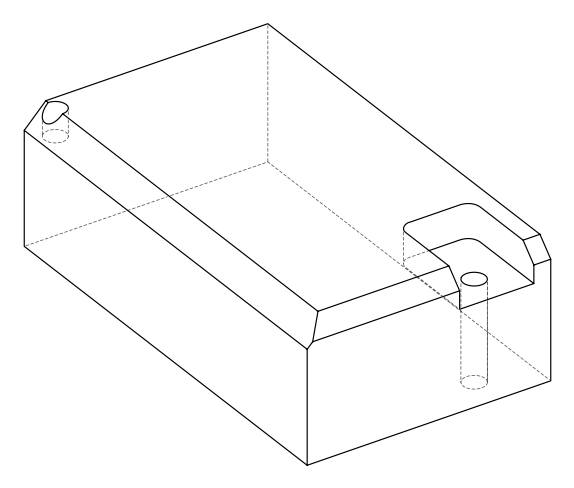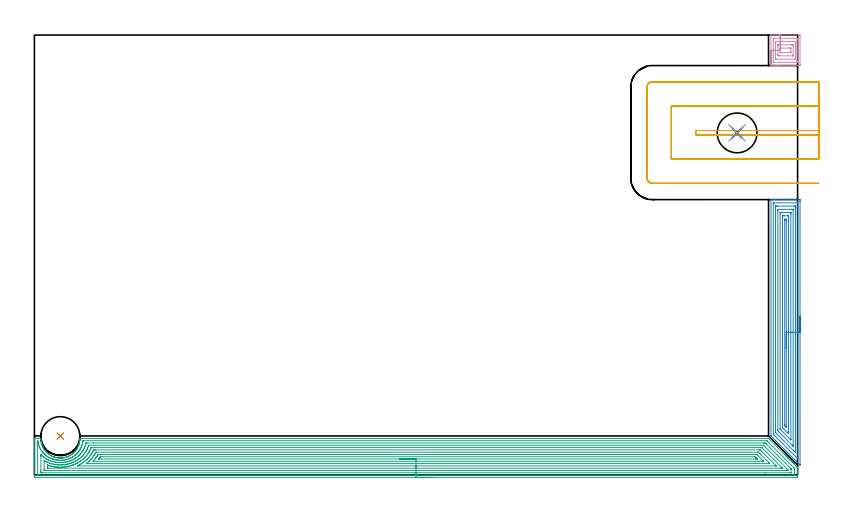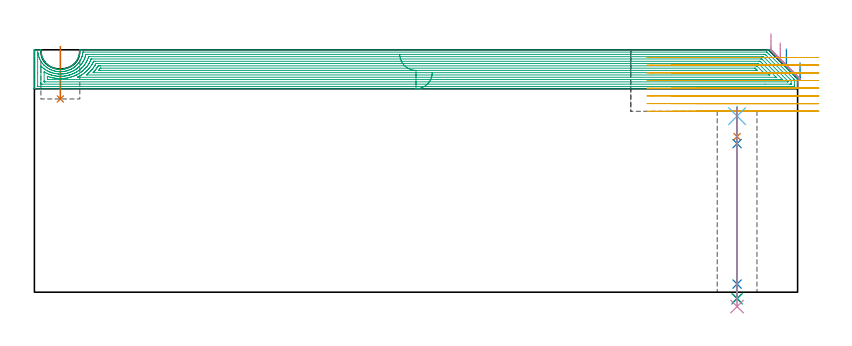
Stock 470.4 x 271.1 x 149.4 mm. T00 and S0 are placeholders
(PLAN: 10 operations, 7 tool changes, 57.8 min)
(1 INDEXABLE_INSERT_DRILL_BLIND_HOLE_FROM_SOLID | STEP1POCKET | UGT0302_003 | 0.13 min | 13689 mm3)
(2 AREA_MILL | FG_CHAMFER_SURFACE | UGT0205_001 | 8.92 min | 28097 mm3)
(3 AREA_MILL_1 | FG_CHAMFER_SURFACE_1 | UGT0205_001 | 33.15 min | 131731 mm3)
(4 AREA_MILL_2 | FG_CHAMFER_SURFACE_2 | UGT0205_001 | 1.28 min | 4237 mm3)
(5 MILL_SLOT | SLOT_PARTIAL_RECTANGULAR | UGT0201_094 | Follow Part, ap 5, ae 75% | 12.64 min | 316536 mm3)
(6 SPOT_DRILL | STEP1HOLE | NXT0321_9005460120000 | 0.06 min | 173 mm3)
(7 DRILL_BLIND_HOLE_INTO_CENTER | STEP1HOLE | UGT0301_217 | 0.08 min | 980 mm3)
(8 GUN_DRILL_THROUGH_HOLE | STEP1HOLE | UGT0307_007 | 0.56 min | 7656 mm3)
(9 DRILL_TO_ENLARGE_THROUGH_HOLE | STEP1HOLE | NXT0301_104 | 0.48 min | 8271 mm3)
(10 DRILL_TO_ENLARGE_THROUGH_HOLE_1 | STEP1HOLE | UGT0301_058 | 0.5 min | 35399 mm3)
(TOOL UGT0302_003 | Indexable Insert Drill 24mm | D24 PA180 FL50 Z2)
(TOOL UGT0205_001 | Chamfer Mill 20 x 3 x 45 deg. | D20 FL50 Z2)
(TOOL UGT0201_094 | End mill 20 mm | D20 FL38 Z4)
(TOOL NXT0321_9005460120000 | NC Spot Drill, 142deg, 12mm, Carbide, Uncoated | D12 PA142 FL30 Z2)
(TOOL UGT0301_217 | Twist Drill 10.4 mm | D10.4 PA118 FL82 Z2)
(TOOL UGT0307_007 | Gun Drill 10 mm | D10 PA130 FL24 Z1)
(TOOL NXT0301_104 | Carbide Drill 14mm [860.1-1400-112A1-MM 2214] | D14 PA140 FL123 Z2)
(TOOL UGT0301_058 | Twist Drill 24.5 mm | D24.5 PA118 FL160 Z2)
(OP 1 INDEXABLE_INSERT_DRILL_BLIND_HOLE_FROM_SOLID)
G17 G21 G94 G90
T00 M6
G54
G17 G0 G90 X16. Y23.9 S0 M3
G43 Z159.4 H0
G94 G81 G98 Z119.1 F250. R151.4
G80
M5
M2
(OP 2 AREA_MILL)
G17 G21 G94 G90
T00 M6
G54
G17 G0 G90 X471.9 Y97.9 S1061 M3
G43 Z159.4 H0
Z141.5
G94 G1 Y97.862 Z140.628 F250.
Y97.748 Z139.764
Y97.559 Z138.912
Y97.297 Z138.08
Y96.963 Z137.274
Y96.56 Z136.5
Y96.092 Z135.764
Y95.56 Z135.072
Y94.971 Z134.429
Y94.328 Z133.84
Y93.636 Z133.309
Y92.9 Z132.84
Y92.126 Z132.437
Y91.32 Z132.103
Y90.488 Z131.841
Y89.636 Z131.652
Y88.772 Z131.538
Y87.9 Z131.5
Y6.62
X471.899 Y6.257 Z131.501
X471.898 Y6.217 Z131.502
X471.891 Y6.113 Z131.505
X471.818 Y6.184 Z131.58
X471.742 Y6.257 Z131.655
X454.219 Y23.78 Z149.18
X454.023 Y23.981 Z149.372
X454.004 Y24.005 Z149.389
X454. Y24.102 Z149.4
Y169.543
X454.002 Y169.691 Z149.388
X454.029 Y169.7 Z149.362
X454.37 Z149.03
X454.789 Z148.61
X455.413 Z147.982
X456.611 Z146.786
X457.186 Z146.208
X468.942 Z134.455
X471.087 Z132.31
X471.374 Y169.697 Z132.023
X471.892 Y169.692 Z131.506
X471.894 Y169.62 Z131.504
X471.898 Y169.097 Z131.502
X471.9 Y168.568 Z131.5
Y87.9
X470.486 Z132.914
Y10.274
X470.484 Y10.051 Z132.916
X470.482 Y9.997 Z132.918
X470.48 Y9.985 Z132.92
X470.469 Y9.991 Z132.931
X470.415 Y10.037 Z132.985
X470.364 Y10.086 Z133.036
X456.299 Y24.151 Z147.101
X455.903 Y24.548 Z147.497
X455.502 Y24.96 Z147.898
X455.421 Y25.054 Z147.979
X455.419 Y25.106 Z147.981
X455.416 Y25.216 Z147.984
X455.414 Y25.439 Z147.986
Y167.311
X455.417 Y167.535 Z147.983
X455.421 Y167.645 Z147.979
X455.425 Y167.69 Z147.975
X455.529 Y167.693 Z147.871
X455.915 Y167.699 Z147.485
X470.103 Y167.7 Z133.297
X470.347 Y167.697 Z133.053
X470.442 Y167.693 Z132.958
X470.478 Y167.69 Z132.922
X470.481 Y167.645 Z132.919
X470.484 Y167.535 Z132.916
X470.486 Y167.314 Z132.914
Y87.9
X469.072 Z134.328
X469.071 Y14.374 Z134.329
X469.069 Y13.841 Z134.331
X469.068 Y13.84 Z134.332
X469.06 Y13.841 Z134.34
X468.714 Y14.186 Z134.686
X468.166 Y14.733 Z135.234
X457.458 Y25.441 Z145.942
X457.186 Y25.715 Z146.214
X456.88 Y26.028 Z146.52
X456.844 Y26.067 Z146.556
X456.836 Y26.119 Z146.564
X456.832 Y26.213 Z146.568
X456.83 Y26.333 Z146.57
X456.829 Y26.693 Z146.571
Y27.225
Y165.528
X456.83 Y165.618 Z146.57
X456.832 Y165.662 Z146.568
X456.835 Y165.679 Z146.565
X456.846 Y165.69 Z146.554
X457.017 Y165.698 Z146.383
X457.186 Y165.699 Z146.214
X457.902 Y165.7 Z145.498
X468.714 Y165.699 Z134.686
X468.885 Y165.696 Z134.515
X468.998 Y165.69 Z134.402
X469.065 Y165.682 Z134.335
X469.067 Y165.647 Z134.333
X469.07 Y165.528 Z134.331
X469.071 Y165.168 Z134.329
X469.072 Y87.9 Z134.328
X467.657 Z135.743
Y18.474
X467.651 Y17.712 Z135.749
X467.623 Y17.736 Z135.777
X467.54 Y17.813 Z135.86
X467.376 Y17.974 Z136.024
X458.96 Y26.389 Z144.44
X458.545 Y26.811 Z144.855
X458.338 Y27.023 Z145.062
X458.25 Y27.127 Z145.15
X458.243 Y28.118 Z145.157
Y162.851
X458.247 Y163.568 Z145.153
X458.25 Y163.673 Z145.15
X458.253 Y163.691 Z145.147
X458.275 Y163.693 Z145.125
X458.327 Y163.696 Z145.073
X458.538 Y163.699 Z144.862
X466.984 Y163.7 Z136.416
X467.377 Y163.694 Z136.023
X467.573 Y163.69 Z135.827
X467.651 Y163.677 Z135.749
X467.657 Y162.851 Z135.743
Y87.9
X466.243 Z137.157
Y21.872
X466.241 Y21.683 Z137.159
X466.239 Y21.618 Z137.161
X466.237 Y21.583 Z137.163
X466.183 Y21.627 Z137.217
X466.054 Y21.749 Z137.346
X465.927 Y21.872 Z137.473
X460.573 Y27.225 Z142.827
X459.846 Y27.954 Z143.554
X459.686 Y28.118 Z143.714
X459.664 Y28.147 Z143.736
X459.661 Y28.166 Z143.739
X459.659 Y28.213 Z143.741
X459.657 Y28.308 Z143.743
Y161.448
X459.659 Y161.575 Z143.741
X459.663 Y161.675 Z143.737
X459.666 Y161.692 Z143.734
X459.67 Y161.694 Z143.73
X459.689 Y161.697 Z143.711
X459.846 Y161.699 Z143.554
X460.104 Y161.7 Z143.296
X466.054 Y161.699 Z137.346
X466.144 Y161.698 Z137.256
X466.199 Y161.695 Z137.201
X466.227 Y161.69 Z137.173
X466.236 Y161.683 Z137.164
X466.237 Y161.638 Z137.163
X466.242 Y161.257 Z137.158
X466.243 Y161.067 Z137.157
Y160.876
Y87.9
X464.829 Z138.571
X464.828 Y26.333 Z138.572
X464.826 Y25.783 Z138.574
X464.822 Y25.441 Z138.578
X464.821 Y25.438 Z138.579
X464.811 Y25.441 Z138.589
X464.28 Y25.968 Z139.12
X463.914 Y26.333 Z139.486
X462.13 Y28.118 Z141.27
X461.62 Y28.628 Z141.78
X461.241 Y29.01 Z142.159
X461.114 Y29.146 Z142.286
X461.078 Y29.188 Z142.322
X461.076 Y29.218 Z142.324
X461.074 Y29.286 Z142.326
X461.072 Y29.562 Z142.328
X461.071 Y158.942 Z142.329
X461.073 Y159.282 Z142.327
X461.076 Y159.558 Z142.324
X461.078 Y159.686 Z142.322
X461.21 Y159.694 Z142.19
X461.62 Y159.698 Z141.78
X462.091 Y159.7 Z141.309
X464.28 Y159.699 Z139.12
X464.756 Y159.696 Z138.644
X464.813 Y159.69 Z138.587
X464.822 Y159.629 Z138.578
X464.825 Y159.282 Z138.575
X464.828 Y158.73 Z138.572
X464.829 Y87.9 Z138.571
X463.415 Z139.985
X463.414 Y29.882 Z139.986
X463.393 Y29.316 Z140.007
X462.801 Y29.902 Z140.599
X462.507 Y30.203 Z140.893
X462.486 Y30.794 Z140.914
Y30.815
X462.485 Y156.605 Z140.915
X462.487 Y157.497 Z140.913
X462.488 Y157.516 Z140.912
X462.507 Y157.69 Z140.893
X463.197 Y157.695 Z140.203
X463.393 Y157.69 Z140.007
X463.412 Y157.497 Z139.988
X463.413 Y157.477 Z139.987
X463.415 Y156.605 Z139.985
Y87.9
Y87.028 Z140.023
Y86.164 Z140.137
Y85.312 Z140.326
Y84.48 Z140.588
Y83.674 Z140.922
Y82.9 Z141.325
Y82.164 Z141.794
Y81.472 Z142.325
Y80.829 Z142.914
Y80.24 Z143.557
Y79.708 Z144.25
Y79.24 Z144.985
Y78.837 Z145.759
Y78.503 Z146.565
Y78.241 Z147.397
Y78.052 Z148.249
Y77.938 Z149.114
Y77.9 Z149.985
G0 Z159.4
M5
M2
(OP 3 AREA_MILL_1)
G17 G21 G94 G90
T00 M6
G54
G17 G0 G90 X245.2 Y-1.5 S1061 M3
G43 Z159.4 H0
Z135.4
G94 G1 X245.162 Z134.528 F250.
X245.048 Z133.664
X244.859 Z132.812
X244.597 Z131.98
X244.263 Z131.174
X243.86 Z130.4
X243.392 Z129.664
X242.86 Z128.972
X242.271 Z128.329
X241.628 Z127.74
X240.936 Z127.208
X240.2 Z126.74
X239.426 Z126.337
X238.62 Z126.003
X237.788 Z125.741
X236.937 Z125.552
X236.072 Z125.438
X235.2 Z125.4
X0.622
X0.227 Y-1.496 Z125.403
X0.01 Y-1.492 Z125.406
X0. Y-1.271 Z125.626
Y18.732 Z145.627
Y21.117 Z148.012
Y22.11 Z149.01
X0.008 Y22.479 Z149.37
X0.01 Y22.497 Z149.388
X0.175 Y22.5 Z149.4
X3.75
X3.991 Y22.496 Z149.389
X3.994 Y22.47 Z149.363
X4.012 Y22.207 Z149.102
X4.033 Y21.694 Z148.588
X4.116 Y20.811 Z147.71
X4.125 Y20.746 Z147.644
X4.179 Y20.37 Z147.269
X4.26 Y19.93 Z146.83
X4.29 Y19.789 Z146.689
X4.488 Y19.048 Z145.948
X4.684 Y18.463 Z145.361
X4.763 Y18.225 Z145.125
X4.783 Y18.167 Z145.067
X5.147 Y17.288 Z144.185
X5.183 Y17.206 Z144.103
X5.391 Y16.803 Z143.702
X5.537 Y16.539 Z143.437
X5.61 Y16.406 Z143.305
X5.838 Y16.029 Z142.929
X5.971 Y15.821 Z142.721
X6.077 Y15.657 Z142.557
X6.168 Y15.524 Z142.424
X6.206 Y15.474 Z142.374
X6.5 Y15.08 Z141.979
X6.58 Y14.981 Z141.879
X6.626 Y14.924 Z141.821
X6.691 Y14.841 Z141.741
X6.848 Y14.644 Z141.543
X6.99 Y14.481 Z141.377
X7.317 Y14.128 Z141.027
X7.404 Y14.039 Z140.938
X7.674 Y13.763 Z140.662
X7.767 Y13.672 Z140.571
X7.863 Y13.583 Z140.483
X8.276 Y13.227 Z140.126
X8.698 Y12.882 Z139.78
X8.728 Y12.859 Z139.757
X8.756 Y12.837 Z139.735
X9.199 Y12.523 Z139.422
X9.65 Y12.223 Z139.123
X9.856 Y12.099 Z138.998
X10.019 Y12.001 Z138.899
X10.154 Y11.926 Z138.824
X10.279 Y11.856 Z138.754
X10.452 Y11.765 Z138.663
X10.543 Y11.717 Z138.615
X10.987 Y11.503 Z138.403
X11.436 Y11.308 Z138.205
X11.502 Y11.281 Z138.179
X11.792 Y11.169 Z138.064
X11.912 Y11.12 Z138.018
X12. Y11.09 Z137.99
X12.032 Y11.079 Z137.979
X12.239 Y11.013 Z137.906
X12.329 Y10.982 Z137.877
X12.657 Y10.883 Z137.782
X12.775 Y10.848 Z137.747
X13.223 Y10.734 Z137.629
X13.669 Y10.636 Z137.534
X14. Y10.576 Z137.475
X14.116 Y10.555 Z137.455
X14.514 Y10.5 Z137.399
X14.562 Y10.493 Z137.392
X14.92 Y10.459 Z137.353
X15.009 Y10.449 Z137.345
X15.456 Y10.418 Z137.315
X15.638 Y10.411 Z137.307
X15.79 Y10.406 Z137.297
X15.814 Z137.296
X15.863 Y10.407 Z137.295
X16.152 Y10.409 Z137.297
X16.238 Z137.301
X16.425 Y10.417 Z137.312
X16.429
X16.707 Y10.431 Z137.323
X16.796 Y10.434 Z137.328
X17.243 Y10.469 Z137.368
X17.493 Y10.5 Z137.4
X17.601 Y10.515 Z137.411
X17.689 Y10.525 Z137.423
X17.725 Y10.531 Z137.429
X18.136 Y10.599 Z137.495
X18.495 Y10.673 Z137.565
X18.571 Y10.686 Z137.582
X18.582 Y10.688 Z137.585
X18.712 Y10.718 Z137.618
X19.03 Y10.796 Z137.694
X19.388 Y10.899 Z137.794
X19.476 Y10.924 Z137.819
X19.835 Y11.04 Z137.935
X19.995 Y11.09 Z137.988
X20.088 Y11.119 Z138.018
X20.369 Y11.229 Z138.127
X20.817 Y11.417 Z138.317
X21.176 Y11.586 Z138.481
X21.262 Y11.625 Z138.522
X21.696 Y11.852 Z138.751
X21.98 Y12.001 Z138.899
X22.069 Y12.053 Z138.951
X22.155 Y12.104 Z139.002
X22.605 Y12.391 Z139.289
X23.049 Y12.693 Z139.591
X23.299 Y12.882 Z139.78
X23.41 Y12.973 Z139.872
X23.638 Y13.161 Z140.061
X23.856 Y13.343 Z140.239
X23.942 Y13.413 Z140.309
X24.32 Y13.762 Z140.662
X24.835 Y14.287 Z141.184
X25.149 Y14.644 Z141.542
X25.445 Y15.008 Z141.907
X25.644 Y15.269 Z142.167
X25.728 Y15.379 Z142.278
X25.832 Y15.525 Z142.424
X26.119 Y15.962 Z142.861
X26.389 Y16.406 Z143.305
X26.537 Y16.67 Z143.57
X26.622 Y16.82 Z143.72
X26.844 Y17.286 Z144.186
X27.217 Y18.167 Z145.067
X27.281 Y18.352 Z145.249
X27.32 Y18.463 Z145.358
X27.431 Y18.782 Z145.681
X27.496 Y18.97 Z145.87
X27.515 Y19.024 Z145.923
X27.592 Y19.348 Z146.242
X27.732 Y19.932 Z146.827
X27.784 Y20.232 Z147.13
X27.882 Y20.81 Z147.71
X27.92 Y21.201 Z148.1
X27.967 Y21.692 Z148.59
X27.984 Y22.002 Z148.899
X27.995 Y22.203 Z149.1
X27.999 Y22.444 Z149.341
X28.002 Y22.46 Z149.356
X28.009 Y22.495 Z149.391
X28.325 Y22.5 Z149.4
X451.905
X452.495 Y22.499 Z149.385
X452.554 Y22.446 Z149.346
X462.142 Y12.859 Z139.755
X462.246 Y12.754 Z139.654
X462.331 Y12.669 Z139.569
X462.437 Y12.564 Z139.46
X462.538 Y12.462 Z139.361
X462.629 Y12.371 Z139.271
X462.732 Y12.27 Z139.166
X462.83 Y12.17 Z139.069
X462.927 Y12.073 Z138.973
X463.027 Y11.975 Z138.871
X463.122 Y11.878 Z138.777
X463.225 Y11.775 Z138.675
X463.322 Y11.68 Z138.576
X463.414 Y11.586 Z138.485
X463.523 Y11.478 Z138.377
X463.617 Y11.385 Z138.281
X463.706 Y11.294 Z138.193
X463.821 Y11.18 Z138.079
X463.912 Y11.09 Z137.986
X463.998 Y11.002 Z137.901
X464.118 Y10.882 Z137.781
X464.207 Y10.795 Z137.691
X464.291 Y10.71 Z137.609
X464.416 Y10.584 Z137.483
X464.502 Y10.5 Z137.396
X464.583 Y10.418 Z137.317
X464.714 Y10.286 Z137.185
X464.797 Y10.205 Z137.101
X464.875 Y10.126 Z137.025
X465.012 Y9.988 Z136.887
X465.091 Y9.91 Z136.806
X465.167 Y9.834 Z136.733
X465.31 Y9.69 Z136.59
X465.386 Y9.615 Z136.511
X465.459 Y9.542 Z136.441
X465.608 Y9.392 Z136.292
X465.681 Y9.32 Z136.217
X465.751 Y9.249 Z136.149
X465.906 Y9.095 Z135.994
X465.976 Y9.025 Z135.922
X466.043 Y8.957 Z135.856
X466.204 Y8.797 Z135.696
X466.271 Y8.73 Z135.627
X466.335 Y8.665 Z135.564
X466.501 Y8.499 Z135.398
X466.566 Y8.436 Z135.332
X466.627 Y8.373 Z135.272
X466.799 Y8.201 Z135.1
X466.861 Y8.141 Z135.037
X466.919 Y8.081 Z134.98
X467.097 Y7.903 Z134.802
X467.156 Y7.846 Z134.742
X467.211 Y7.789 Z134.688
X467.395 Y7.605 Z134.504
X467.451 Y7.551 Z134.448
X467.503 Y7.497 Z134.396
X467.693 Y7.307 Z134.206
X467.745 Y7.256 Z134.153
X467.795 Y7.205 Z134.104
X467.991 Y7.009 Z133.908
X468.04 Y6.961 Z133.858
X468.087 Y6.913 Z133.812
X468.289 Y6.712 Z133.611
X468.335 Y6.666 Z133.563
X468.379 Y6.621 Z133.52
X468.587 Y6.414 Z133.313
X469.809 Y5.191 Z132.089
X469.897 Y5.103 Z132.003
X470.076 Y4.924 Z131.824
X470.252 Y4.749 Z131.646
X470.374 Y4.623 Z131.521
X470.397 Y4.592 Z131.489
X470.399 Y4.528 Z131.426
X470.4 Y4.508 Z131.407
Y3.422 Z130.316
Y2.19 Z129.087
Y1.652 Z128.547
Y-0.733 Z126.163
X470.397 Y-1.002 Z125.894
X470.391 Y-1.491 Z125.405
X470.275 Y-1.494 Z125.403
X469.778 Y-1.5 Z125.4
X235.2
Y-0.086 Z126.814
X2.409 Y-0.085 Z126.815
X2.377
X2.01 Y-0.074 Z126.826
X2.006 Y0.04 Z126.94
X2.001 Y0.287 Z127.187
X2. Y8.374 Z135.274
X2.001 Y20.637 Z147.537
X2.006 Y20.933 Z147.833
X2.01 Y21.053 Z147.953
X2.017 Y21.08 Z147.98
X2.023 Y21.081 Z147.981
X2.065 Y21.079 Z147.979
X2.153 Y20.486 Z147.386
X2.197 Y20.232 Z147.132
X2.274 Y19.817 Z146.717
X2.361 Y19.396 Z146.296
X2.373 Y19.348 Z146.248
X2.409 Y19.212 Z146.112
X2.639 Y18.463 Z145.363
X2.743 Y18.132 Z145.032
X2.953 Y17.578 Z144.478
X3.303 Y16.724 Z143.624
X3.318 Y16.693 Z143.593
X3.334 Y16.662 Z143.562
X3.807 Y15.809 Z142.709
X4.197 Y15.168 Z142.068
X4.295 Y15.021 Z141.921
X4.364 Y14.924 Z141.824
X4.824 Y14.303 Z141.203
X5.09 Y13.971 Z140.871
X5.483 Y13.539 Z140.439
X5.84 Y13.154 Z140.054
X5.91 Y13.081 Z139.981
X5.984 Y13.008 Z139.908
X6.372 Y12.65 Z139.55
X6.806 Y12.27 Z139.17
X6.877 Y12.209 Z139.109
X7.226 Y11.924 Z138.824
X7.771 Y11.534 Z138.434
X7.827 Y11.496 Z138.396
X7.998 Y11.385 Z138.285
X8.665 Y10.967 Z137.867
X8.964 Y10.797 Z137.697
X9.519 Y10.5 Z137.4
X9.558 Y10.481 Z137.381
X10.159 Y10.21 Z137.11
X10.452 Y10.083 Z136.983
X11.143 Y9.816 Z136.716
X11.346 Y9.746 Z136.646
X11.402 Y9.727 Z136.627
X11.767 Y9.615 Z136.515
X12.239 Y9.485 Z136.385
X12.418 Y9.439 Z136.339
X13.133 Y9.28 Z136.18
X13.602 Y9.195 Z136.095
X14.026 Y9.132 Z136.032
X14.217 Y9.107 Z136.007
X14.758 Y9.051 Z135.951
X14.92 Y9.038 Z135.938
X15.538 Y9.003 Z135.903
X15.814 Y8.994 Z135.894
X16.431 Y9.004 Z135.904
X16.707 Y9.016 Z135.916
X17.012 Y9.032 Z135.932
X17.601 Y9.085 Z135.985
X18.077 Y9.144 Z136.044
X18.495 Y9.211 Z136.111
X18.838 Y9.275 Z136.175
X19.388 Y9.394 Z136.294
X19.567 Y9.438 Z136.338
X20.241 Y9.615 Z136.515
X20.277 Y9.626 Z136.526
X20.289 Y9.63 Z136.53
X21.04 Y9.883 Z136.783
X21.176 Y9.935 Z136.835
X21.579 Y10.1 Z137.
X22.069 Y10.312 Z137.212
X22.199 Y10.371 Z137.271
X22.467 Y10.5 Z137.4
X22.792 Y10.669 Z137.569
X22.963 Y10.76 Z137.66
X23.367 Y10.985 Z137.885
X23.856 Y11.285 Z138.185
X23.917 Y11.324 Z138.224
X24.008 Y11.385 Z138.285
X24.442 Y11.687 Z138.587
X24.75 Y11.916 Z138.816
X24.948 Y12.073 Z138.973
X25.188 Y12.27 Z139.17
X25.433 Y12.478 Z139.378
X25.644 Y12.663 Z139.563
X25.897 Y12.904 Z139.804
X26.153 Y13.154 Z140.054
X26.343 Y13.347 Z140.247
X26.537 Y13.55 Z140.45
X26.766 Y13.813 Z140.713
X26.957 Y14.039 Z140.939
X27.168 Y14.3 Z141.2
X27.431 Y14.635 Z141.535
X27.553 Y14.803 Z141.703
X27.635 Y14.924 Z141.824
X27.905 Y15.34 Z142.24
X28.194 Y15.809 Z142.709
X28.325 Y16.028 Z142.928
X28.662 Y16.693 Z143.593
X28.833 Y17.074 Z143.974
X29.053 Y17.578 Z144.478
X29.101 Y17.695 Z144.595
X29.218 Y18. Z144.9
X29.337 Y18.345 Z145.245
X29.376 Y18.463 Z145.363
X29.474 Y18.775 Z145.675
X29.541 Y19.029 Z145.929
X29.616 Y19.348 Z146.248
X29.706 Y19.749 Z146.649
X29.795 Y20.232 Z147.132
X29.841 Y20.5 Z147.4
X29.871 Y20.699 Z147.599
X29.919 Y21.035 Z147.935
X29.932 Y21.08 Z147.98
X29.951 Y21.081 Z147.981
X30.004 Y21.084 Z147.984
X30.112 Y21.086 Z147.986
X30.144
X451.259 Y21.085 Z147.985
X451.367 Y21.084 Z147.984
X451.42 Y21.082 Z147.982
X451.443 Y21.079 Z147.979
X451.477 Y21.061 Z147.961
X451.905 Y20.642 Z147.542
X452.317 Y20.232 Z147.132
X452.799 Y19.751 Z146.651
X467.991 Y4.559 Z131.459
X468.241 Y4.307 Z131.207
X468.322 Y4.221 Z131.121
X468.383 Y4.155 Z131.055
X468.39 Y4.104 Z131.004
X468.397 Y3.904 Z130.804
X468.399 Y3.422 Z130.322
X468.4 Y3.017 Z129.917
Y1.247 Z128.147
X468.399 Y0.768 Z127.668
X468.398 Y0.364 Z127.264
X468.39 Y-0.042 Z126.858
X468.385 Y-0.08 Z126.82
X468.367 Y-0.081 Z126.819
X468.314 Y-0.084 Z126.816
X468.206 Y-0.085 Z126.815
X467.991 Y-0.086 Z126.814
X235.2
Y1.328 Z128.228
X4.763 Y1.329 Z128.229
X4.197 Y1.331 Z128.231
X4.088 Y1.333 Z128.233
X4.01 Y1.335 Z128.235
X4.006 Y1.458 Z128.358
X4.003 Y1.652 Z128.552
X4. Y2.343 Z129.243
Y2.537 Z129.437
Y11.579 Z138.479
X4.002 Y12.27 Z139.17
X4.005 Y12.464 Z139.364
X4.009 Y12.518 Z139.418
X4.011 Y12.527 Z139.427
X4.276 Y12.27 Z139.17
X4.693 Y11.876 Z138.776
X5.09 Y11.52 Z138.42
X5.25 Y11.385 Z138.285
X5.655 Y11.057 Z137.957
X5.984 Y10.81 Z137.71
X6.417 Y10.5 Z137.4
X6.877 Y10.201 Z137.101
X7.684 Y9.702 Z136.602
X7.771 Y9.654 Z136.554
X7.845 Y9.615 Z136.515
X8.387 Y9.341 Z136.241
X8.665 Y9.211 Z136.111
X9.422 Y8.866 Z135.766
X9.558 Y8.811 Z135.711
X9.77 Y8.73 Z135.63
X10.452 Y8.486 Z135.386
X10.817 Y8.369 Z135.269
X11.346 Y8.217 Z135.117
X12.045 Y8.038 Z134.938
X12.239 Y7.995 Z134.895
X12.955 Y7.846 Z134.746
X13.133 Y7.815 Z134.715
X13.17 Y7.809 Z134.709
X14.026 Y7.697 Z134.597
X14.705 Y7.633 Z134.533
X14.92 Y7.618 Z134.518
X15.164 Y7.604 Z134.504
X15.814 Y7.58 Z134.48
X16.079 Y7.583 Z134.483
X16.707 Y7.6 Z134.5
X16.944 Y7.611 Z134.511
X17.601 Y7.659 Z134.559
X17.774 Y7.675 Z134.575
X18.495 Y7.758 Z134.658
X18.573 Y7.769 Z134.669
X19.052 Y7.846 Z134.746
X19.334 Y7.899 Z134.799
X19.388 Y7.91 Z134.81
X20.063 Y8.063 Z134.963
X20.282 Y8.117 Z135.017
X20.767 Y8.25 Z135.15
X21.176 Y8.369 Z135.269
X21.451 Y8.458 Z135.358
X22.069 Y8.665 Z135.565
X22.118 Y8.682 Z135.582
X22.24 Y8.73 Z135.63
X22.746 Y8.945 Z135.845
X22.963 Y9.041 Z135.941
X23.359 Y9.223 Z136.123
X23.856 Y9.466 Z136.366
X23.956 Y9.517 Z136.417
X24.142 Y9.615 Z136.515
X24.53 Y9.833 Z136.733
X24.75 Y9.962 Z136.862
X25.082 Y10.171 Z137.071
X25.595 Y10.5 Z137.4
X25.624 Y10.519 Z137.419
X25.644 Y10.533 Z137.433
X26.137 Y10.897 Z137.797
X26.537 Y11.209 Z138.109
X26.634 Y11.289 Z138.189
X26.749 Y11.385 Z138.285
X27.112 Y11.701 Z138.601
X27.431 Y11.988 Z138.888
X27.575 Y12.126 Z139.026
X27.719 Y12.27 Z139.17
X28.015 Y12.576 Z139.476
X28.325 Y12.902 Z139.802
X28.443 Y13.037 Z139.937
X28.542 Y13.154 Z140.054
X28.843 Y13.526 Z140.426
X29.218 Y13.997 Z140.897
X29.236 Y14.021 Z140.921
X29.248 Y14.039 Z140.939
X29.593 Y14.553 Z141.453
X29.834 Y14.924 Z141.824
X29.941 Y15.093 Z141.993
X30.112 Y15.378 Z142.278
X30.263 Y15.659 Z142.559
X30.34 Y15.809 Z142.709
X30.561 Y16.249 Z143.149
X30.763 Y16.693 Z143.593
X30.837 Y16.86 Z143.76
X31.005 Y17.255 Z144.155
X31.095 Y17.489 Z144.389
X31.127 Y17.578 Z144.478
X31.322 Y18.149 Z145.049
X31.425 Y18.463 Z145.363
X31.522 Y18.836 Z145.736
X31.652 Y19.348 Z146.248
X31.704 Y19.541 Z146.441
X31.744 Y19.665 Z146.565
X31.899 Y19.666 Z146.566
X32.467 Y19.67 Z146.57
X36.483 Y19.672 Z146.572
X449.225 Y19.671 Z146.571
X449.794 Y19.669 Z146.569
X450.118 Y19.664 Z146.564
X450.432 Y19.657 Z146.557
X450.749 Y19.348 Z146.248
X451.012 Y19.088 Z145.988
X465.794 Y4.307 Z131.207
X466.204 Y3.895 Z130.795
X466.318 Y3.775 Z130.675
X466.373 Y3.715 Z130.615
X466.39 Y3.616 Z130.516
X466.395 Y3.422 Z130.322
X466.399 Y3.228 Z130.128
Y1.459 Z128.359
X466.395 Y1.393 Z128.293
X466.39 Y1.345 Z128.245
X466.364 Y1.335 Z128.235
X466.204 Y1.333 Z128.233
X465.636 Y1.329 Z128.229
X450.397 Y1.328 Z128.228
X235.2
Y2.743 Z129.643
X6.67
X6.118 Y2.744 Z129.644
X6.062 Y2.745 Z129.645
X6.024 Y2.749 Z129.649
X6.01 Y2.752 Z129.652
X6.008 Y2.773 Z129.673
X6.004 Y2.984 Z129.884
X6. Y3.406 Z130.306
X6.001 Y8.73 Z135.63
X6.003 Y8.75 Z135.65
X6.038 Y8.828 Z135.728
X6.067 Y8.813 Z135.713
X6.138 Y8.775 Z135.675
X6.217 Y8.73 Z135.63
X6.877 Y8.37 Z135.27
X7.614 Y8.002 Z134.902
X7.771 Y7.929 Z134.829
X7.829 Y7.903 Z134.803
X7.961 Y7.846 Z134.746
X8.665 Y7.551 Z134.451
X9.149 Y7.367 Z134.267
X9.558 Y7.221 Z134.121
X10.382 Y6.961 Z133.861
X10.452 Y6.94 Z133.84
X10.481 Y6.932 Z133.832
X11.346 Y6.716 Z133.616
X11.669 Y6.64 Z133.54
X12.239 Y6.526 Z133.426
X12.62 Y6.454 Z133.354
X13.133 Y6.379 Z133.279
X13.81 Y6.291 Z133.191
X14.026 Y6.269 Z133.169
X14.789 Y6.206 Z133.106
X14.92 Y6.198 Z133.098
X15.725 Y6.164 Z133.064
X15.814
X16.605 Y6.178 Z133.078
X16.707 Y6.182 Z133.082
X17.452 Y6.224 Z133.124
X17.601 Y6.236 Z133.136
X18.269 Y6.299 Z133.199
X18.495 Y6.326 Z133.226
X19.06 Y6.401 Z133.301
X19.388 Y6.456 Z133.356
X19.821 Y6.533 Z133.433
X20.282 Y6.63 Z133.53
X20.555 Y6.69 Z133.59
X21.176 Y6.841 Z133.741
X21.271 Y6.866 Z133.766
X21.615 Y6.961 Z133.861
X21.964 Y7.065 Z133.965
X22.069 Y7.099 Z133.999
X22.631 Y7.289 Z134.189
X22.963 Y7.404 Z134.304
X23.282 Y7.53 Z134.43
X23.856 Y7.764 Z134.664
X23.914 Y7.788 Z134.688
X24.043 Y7.846 Z134.746
X24.522 Y8.072 Z134.972
X24.75 Y8.183 Z135.083
X25.114 Y8.37 Z135.27
X25.644 Y8.647 Z135.547
X25.698 Y8.677 Z135.577
X25.792 Y8.73 Z135.63
X26.252 Y9.013 Z135.913
X26.537 Y9.193 Z136.093
X26.793 Y9.362 Z136.262
X27.168 Y9.615 Z136.515
X27.321 Y9.724 Z136.624
X27.431 Y9.805 Z136.705
X27.824 Y10.111 Z137.011
X28.314 Y10.5 Z137.4
X28.325 Y10.509 Z137.409
X28.79 Y10.924 Z137.824
X29.218 Y11.316 Z138.216
X29.253 Y11.35 Z138.25
X29.287 Y11.385 Z138.285
X29.689 Y11.804 Z138.704
X30.127 Y12.27 Z139.17
X30.519 Y12.751 Z139.651
X30.844 Y13.154 Z140.054
X30.914 Y13.245 Z140.145
X31.005 Y13.366 Z140.266
X31.281 Y13.767 Z140.667
X31.462 Y14.039 Z140.939
X31.632 Y14.304 Z141.204
X31.899 Y14.733 Z141.633
X31.969 Y14.854 Z141.754
X32.007 Y14.924 Z141.824
X32.274 Y15.437 Z142.337
X32.461 Y15.809 Z142.709
X32.566 Y16.033 Z142.933
X32.793 Y16.543 Z143.443
X32.837 Y16.649 Z143.549
X32.855 Y16.693 Z143.593
X33.082 Y17.291 Z144.191
X33.399 Y18.163 Z145.063
X33.437 Y18.25 Z145.15
X33.515 Y18.253 Z145.153
X33.686 Y18.256 Z145.156
X33.895 Y18.257 Z145.157
X448.539
X449.225 Y18.255 Z145.155
X449.322 Y18.253 Z145.153
X449.378 Y18.25 Z145.15
X449.431 Y18.209 Z145.109
X450.118 Y17.533 Z144.433
X463.523 Y4.129 Z131.029
X464.226 Y3.422 Z130.322
X464.324 Y3.32 Z130.22
X464.381 Y3.258 Z130.158
X464.39 Y3.204 Z130.104
X464.393 Y2.987 Z129.887
X464.391 Y2.771 Z129.671
X464.39 Y2.75 Z129.65
X464.366 Y2.748 Z129.648
X464.306 Y2.745 Z129.645
X464.208 Y2.743 Z129.643
X235.2
Y4.157 Z131.057
X8.514
X8.362 Y4.159 Z131.059
X8.061 Y4.164 Z131.064
X8.009 Y4.169 Z131.069
X8.006 Y4.184 Z131.084
X8.003 Y4.224 Z131.124
X8.001 Y4.307 Z131.207
Y5.849 Z132.749
X8.006 Y6.076 Z132.976
X8.01 Y6.139 Z133.039
X8.016 Y6.179 Z133.079
X8.185 Y6.124 Z133.024
X8.316 Y6.076 Z132.976
X8.665 Y5.954 Z132.854
X8.851 Y5.892 Z132.792
X9.558 Y5.679 Z132.579
X10.115 Y5.525 Z132.425
X10.452 Y5.441 Z132.341
X11.297 Y5.239 Z132.139
X11.346 Y5.229 Z132.129
X11.532 Y5.191 Z132.091
X12.239 Y5.065 Z131.965
X12.393 Y5.039 Z131.939
X13.133 Y4.939 Z131.839
X13.424 Y4.903 Z131.803
X14.026 Y4.847 Z131.747
X14.406 Y4.816 Z131.716
X14.92 Y4.785 Z131.685
X15.35 Y4.766 Z131.666
X15.814 Y4.752 Z131.652
X16.251 Y4.758 Z131.658
X16.707 Y4.769 Z131.669
X17.115 Y4.788 Z131.688
X17.601 Y4.816 Z131.716
X17.952 Y4.844 Z131.744
X18.495 Y4.894 Z131.794
X18.764 Y4.924 Z131.824
X19.388 Y5.005 Z131.905
X19.552 Y5.029 Z131.929
X20.282 Y5.15 Z132.05
X20.317 Y5.157 Z132.057
X20.49 Y5.191 Z132.091
X21.052 Y5.314 Z132.214
X21.176 Y5.343 Z132.243
X21.765 Y5.492 Z132.392
X22.069 Y5.573 Z132.473
X22.464 Y5.685 Z132.585
X22.963 Y5.836 Z132.736
X23.146 Y5.894 Z132.794
X23.695 Y6.076 Z132.976
X23.814 Y6.118 Z133.018
X23.856 Y6.134 Z133.034
X24.45 Y6.374 Z133.274
X24.75 Y6.498 Z133.398
X25.074 Y6.64 Z133.54
X25.644 Y6.895 Z133.795
X25.689 Y6.916 Z133.816
X25.779 Y6.961 Z133.861
X26.278 Y7.218 Z134.118
X26.537 Y7.355 Z134.255
X26.856 Y7.53 Z134.43
X27.431 Y7.857 Z134.757
X27.964 Y8.203 Z135.103
X28.325 Y8.439 Z135.339
X28.498 Y8.559 Z135.459
X28.741 Y8.73 Z135.63
X29.014 Y8.933 Z135.833
X29.218 Y9.089 Z135.989
X29.512 Y9.324 Z136.224
X29.869 Y9.615 Z136.515
X30. Y9.726 Z136.626
X30.112 Y9.824 Z136.724
X30.467 Y10.148 Z137.048
X30.848 Y10.5 Z137.4
X30.928 Y10.577 Z137.477
X31.005 Y10.655 Z137.555
X31.363 Y11.03 Z137.93
X31.697 Y11.385 Z138.285
X31.792 Y11.49 Z138.39
X31.899 Y11.613 Z138.513
X32.432 Y12.27 Z139.17
X32.591 Y12.47 Z139.37
X32.793 Y12.733 Z139.633
X32.967 Y12.982 Z139.882
X33.084 Y13.154 Z140.054
X33.32 Y13.517 Z140.417
X33.655 Y14.039 Z140.939
X33.667 Y14.058 Z140.958
X33.686 Y14.091 Z140.991
X33.982 Y14.631 Z141.531
X34.137 Y14.924 Z141.824
X34.285 Y15.216 Z142.116
X34.58 Y15.841 Z142.741
X34.831 Y16.445 Z143.345
X34.934 Y16.693 Z143.593
X34.986 Y16.814 Z143.714
X34.997 Y16.836 Z143.736
X35.071 Y16.839 Z143.739
X35.171 Y16.841 Z143.741
X35.323 Y16.843 Z143.743
X35.474
X447.437
X448.182 Y16.841 Z143.741
X448.331 Y16.838 Z143.738
X448.348 Y16.836 Z143.736
X448.369 Y16.822 Z143.722
X448.417 Y16.78 Z143.68
X448.507 Y16.693 Z143.593
X460.842 Y4.36 Z131.26
X460.894 Y4.307 Z131.207
X460.944 Y4.252 Z131.152
X461.025 Y4.163 Z131.063
X460.989 Y4.161 Z131.061
X460.842 Y4.159 Z131.059
X460.099 Y4.157 Z131.057
X459.948
X235.2
Y5.571 Z132.471
X26.866
X26.537 Y5.574 Z132.474
X26.51 Y5.575 Z132.475
X26.472 Y5.58 Z132.48
X26.497 Y5.596 Z132.496
X26.515 Y5.606 Z132.506
X27.444 Y6.063 Z132.963
X27.469 Y6.076 Z132.976
X28.019 Y6.379 Z133.279
X28.325 Y6.55 Z133.45
X28.585 Y6.703 Z133.603
X29.011 Y6.961 Z133.861
X29.138 Y7.041 Z133.941
X29.218 Y7.093 Z133.993
X29.671 Y7.398 Z134.298
X30.112 Y7.698 Z134.598
X30.199 Y7.76 Z134.66
X30.315 Y7.846 Z134.746
X30.703 Y8.145 Z135.045
X31.005 Y8.381 Z135.281
X31.199 Y8.539 Z135.439
X31.428 Y8.73 Z135.63
X31.68 Y8.948 Z135.848
X31.899 Y9.141 Z136.041
X32.147 Y9.37 Z136.27
X32.408 Y9.615 Z136.515
X32.601 Y9.805 Z136.705
X32.793 Y9.996 Z136.896
X33.04 Y10.256 Z137.156
X33.267 Y10.5 Z137.4
X33.465 Y10.72 Z137.62
X33.686 Y10.973 Z137.873
X33.873 Y11.2 Z138.1
X34.023 Y11.385 Z138.285
X34.267 Y11.694 Z138.594
X34.58 Y12.096 Z138.996
X34.652 Y12.198 Z139.098
X34.702 Y12.27 Z139.17
X35.008 Y12.73 Z139.63
X35.287 Y13.154 Z140.054
X35.359 Y13.268 Z140.168
X35.474 Y13.453 Z140.353
X35.687 Y13.828 Z140.728
X35.803 Y14.039 Z140.939
X35.997 Y14.406 Z141.306
X36.26 Y14.924 Z141.824
X36.295 Y14.996 Z141.896
X36.367 Y15.151 Z142.051
X36.481 Y15.383 Z142.283
X36.498 Y15.416 Z142.316
X36.514 Y15.422 Z142.322
X36.559 Y15.424 Z142.324
X36.752 Y15.427 Z142.327
X37.261 Y15.429 Z142.329
X37.644
X446.544
X446.929 Y15.427 Z142.327
X447.182 Y15.424 Z142.324
X447.305 Y15.422 Z142.322
X447.437 Y15.304 Z142.204
X447.825 Y14.924 Z141.824
X448.331 Y14.421 Z141.321
X448.713 Y14.039 Z140.939
X456.675 Y6.076 Z132.976
X456.969 Y5.777 Z132.677
X457.158 Y5.582 Z132.482
X457.159 Y5.576 Z132.476
X457.15 Y5.575 Z132.475
X457.115 Y5.573 Z132.473
X457.054 Y5.571 Z132.471
X456.884
X235.2
Y6.985 Z133.885
X32.768
X31.999 Y6.992 Z133.892
X32.401 Y7.348 Z134.248
X32.991 Y7.846 Z134.746
X33.359 Y8.17 Z135.07
X33.686 Y8.462 Z135.362
X33.826 Y8.592 Z135.492
X33.971 Y8.73 Z135.63
X34.275 Y9.032 Z135.932
X34.58 Y9.337 Z136.237
X34.716 Y9.48 Z136.38
X34.841 Y9.615 Z136.515
X35.138 Y9.947 Z136.847
X35.474 Y10.332 Z137.232
X35.55 Y10.424 Z137.324
X35.611 Y10.5 Z137.4
X35.944 Y10.919 Z137.819
X36.312 Y11.385 Z138.285
X36.336 Y11.416 Z138.316
X36.367 Y11.459 Z138.359
X36.696 Y11.944 Z138.844
X36.913 Y12.27 Z139.17
X37.049 Y12.479 Z139.379
X37.261 Y12.813 Z139.713
X37.388 Y13.028 Z139.928
X37.46 Y13.154 Z140.054
X37.944 Y14.008 Z140.908
X38.154 Y14.014 Z140.914
X38.18
X445.675 Y14.015 Z140.915
X446.109 Y14.012 Z140.912
X446.217 Y14.01 Z140.91
X446.267 Y14.008 Z140.908
X446.332 Y13.959 Z140.859
X446.544 Y13.755 Z140.655
X447.148 Y13.154 Z140.054
X447.437 Y12.866 Z139.766
X452.799 Y7.503 Z134.403
X453.174 Y7.122 Z134.022
X453.241 Y7.051 Z133.951
X453.292 Y6.992 Z133.892
X452.774 Y6.985 Z133.885
X235.2
Y8.4 Z135.3
X36.701
X36.509 Y8.401 Z135.301
X36.367 Y8.402 Z135.302
X36.137 Y8.406 Z135.306
X36.264 Y8.559 Z135.459
X36.367 Y8.677 Z135.577
X36.416 Y8.73 Z135.63
X36.813 Y9.174 Z136.074
X37.198 Y9.615 Z136.515
X37.227 Y9.649 Z136.549
X37.261 Y9.691 Z136.591
X37.622 Y10.143 Z137.043
X37.905 Y10.5 Z137.4
X38.013 Y10.64 Z137.54
X38.154 Y10.828 Z137.728
X38.383 Y11.159 Z138.059
X38.536 Y11.385 Z138.285
X38.738 Y11.692 Z138.592
X39.048 Y12.172 Z139.072
X39.086 Y12.232 Z139.132
X39.108 Y12.27 Z139.17
X39.197 Y12.416 Z139.316
X39.283 Y12.546 Z139.446
X39.324 Y12.594 Z139.494
X39.377 Y12.596 Z139.496
X39.942 Y12.599 Z139.499
X40.501 Y12.6 Z139.5
X40.835
X444.756
X445.091 Y12.598 Z139.498
X445.186 Y12.596 Z139.496
X445.24 Y12.594 Z139.494
X445.268 Y12.573 Z139.473
X445.374 Y12.473 Z139.373
X445.583 Y12.27 Z139.17
X445.65 Y12.203 Z139.103
X448.238 Y9.615 Z136.515
X449.122 Y8.73 Z135.63
X449.225 Y8.626 Z135.526
X449.433 Y8.406 Z135.306
X449.377 Y8.404 Z135.304
X449.225 Y8.402 Z135.302
X448.665 Y8.4 Z135.3
X448.331
X235.2
Y9.814 Z136.714
X40.375
X39.942 Y9.817 Z136.717
X39.734 Y9.821 Z136.721
X39.676 Y9.825 Z136.725
X39.697 Y9.858 Z136.758
X39.752 Y9.934 Z136.834
X39.942 Y10.192 Z137.092
X40.069 Y10.374 Z137.274
X40.155 Y10.5 Z137.4
X40.429 Y10.903 Z137.803
X40.547 Y11.075 Z137.975
X40.597 Y11.144 Z138.044
X40.625 Y11.179 Z138.079
X40.663 Y11.181 Z138.081
X40.835 Y11.184 Z138.084
X41.036 Y11.186 Z138.086
X444.064
X444.15 Y11.184 Z138.084
X444.192 Y11.182 Z138.082
X444.209 Y11.18 Z138.08
X444.288 Y11.105 Z138.005
X444.604 Y10.797 Z137.697
X444.756 Y10.647 Z137.547
X444.904 Y10.5 Z137.4
X445.048 Y10.355 Z137.255
X445.326 Y10.072 Z136.972
X445.503 Y9.889 Z136.789
X445.562 Y9.819 Z136.719
X445.547 Y9.818 Z136.718
X445.447 Y9.816 Z136.716
X444.756 Y9.814 Z136.714
X444.556
X235.2
X234.328 Z136.752
X233.464 Z136.866
X232.612 Z137.054
X231.78 Z137.317
X230.974 Z137.651
X230.2 Z138.054
X229.464 Z138.522
X228.772 Z139.053
X228.129 Z139.643
X227.54 Z140.286
X227.009 Z140.978
X226.54 Z141.714
X226.137 Z142.488
X225.803 Z143.294
X225.541 Z144.126
X225.352 Z144.977
X225.238 Z145.842
X225.2 Z146.714
G0 Z159.4
M5
M2
(OP 4 AREA_MILL_2)
G17 G21 G94 G90
T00 M6
G54
G17 G0 G90 X454. Y251.7 S1061 M3
G43 Z159.4 H0
G94 G1 Y251.738 Z158.528 F250.
Y251.852 Z157.663
Y252.041 Z156.812
Y252.303 Z155.98
Y252.637 Z155.174
Y253.04 Z154.4
Y253.508 Z153.664
Y254.04 Z152.972
Y254.629 Z152.329
Y255.272 Z151.739
Y255.964 Z151.208
Y256.7 Z150.74
Y257.474 Z150.337
Y258.28 Z150.003
Y259.112 Z149.741
Y259.964 Z149.552
Y260.828 Z149.438
Y261.7 Z149.4
Y271.014
X454.003 Y271.092 Z149.389
X454.016 Y271.1 Z149.376
X454.204 Z149.194
X455.955 Z147.444
X457.186 Z146.211
X458.245 Z145.153
X458.96 Z144.435
X471.374 Z132.022
X471.735 Y271.096 Z131.661
X471.891 Y271.09 Z131.505
X471.899 Y270.933 Z131.499
X471.9 Y270.57 Z131.5
X471.899 Y252.83 Z131.501
X471.895 Y252.309 Z131.502
X471.892 Y252.306 Z131.504
X471.374 Y252.3 Z132.022
X458.96 Z144.435
X458.245 Z145.153
X458.073 Z145.325
X456.299 Z147.097
X454.526 Z148.872
X454.204 Z149.194
X454.015 Y252.308 Z149.378
X454.004 Y252.31 Z149.389
X454. Y252.386 Z149.4
Y261.7
X455.414 Z147.986
Y268.795
X455.417 Y269.018 Z147.983
X455.419 Y269.072 Z147.981
X455.422 Y269.09 Z147.978
X455.49 Y269.093 Z147.91
X455.692 Y269.098 Z147.708
X455.996 Y269.1 Z147.404
X456.299 Z147.101
X470.366 Z133.034
X470.414 Y269.098 Z132.986
X470.462 Y269.094 Z132.938
X470.479 Y269.09 Z132.921
X470.481 Y269.071 Z132.919
X470.484 Y269.017 Z132.916
X470.486 Y268.798 Z132.914
Y254.605
X470.483 Y254.383 Z132.917
X470.481 Y254.329 Z132.919
X470.478 Y254.31 Z132.922
X470.41 Y254.307 Z132.99
X470.208 Y254.302 Z133.192
X469.904 Y254.3 Z133.496
X469.601 Z133.799
X455.534 Z147.866
X455.486 Y254.302 Z147.914
X455.438 Y254.307 Z147.962
X455.421 Y254.31 Z147.979
X455.419 Y254.329 Z147.981
X455.416 Y254.383 Z147.984
X455.414 Y254.602 Z147.986
Y261.7
X456.828 Z146.572
Y266.493
X456.829 Y267.022 Z146.571
X456.83 Y267.067 Z146.57
X456.833 Y267.087 Z146.567
X456.835 Y267.09 Z146.565
X456.875 Y267.094 Z146.525
X457.031 Y267.099 Z146.369
X457.108 Y267.1 Z146.292
X468.792 Y267.099 Z134.608
X468.947 Y267.095 Z134.453
X469.049 Y267.09 Z134.351
X469.066 Y267.081 Z134.334
X469.067 Y267.072 Z134.333
X469.069 Y267.022 Z134.331
X469.071 Y266.665 Z134.329
Y256.378
X469.069 Y256.333 Z134.331
X469.067 Y256.313 Z134.333
X469.065 Y256.31 Z134.335
X469.025 Y256.306 Z134.375
X468.869 Y256.301 Z134.531
X468.792 Y256.3 Z134.608
X457.031 Y256.301 Z146.369
X456.875 Y256.306 Z146.525
X456.835 Y256.31 Z146.565
X456.833 Y256.313 Z146.567
X456.83 Y256.333 Z146.57
X456.829 Y256.378 Z146.571
X456.828 Y261.7 Z146.572
X458.243 Z145.157
Y264.361
X458.249 Y265.072 Z145.151
X458.25 Y265.09 Z145.15
X458.268 Y265.093 Z145.132
X458.313 Y265.097 Z145.087
X458.406 Y265.099 Z144.994
X458.59 Y265.1 Z144.81
X466.202 Z137.198
X466.94 Y265.099 Z136.46
X467.091 Y265.097 Z136.309
X467.65 Y265.077 Z135.75
X467.656 Y264.533 Z135.744
X467.657 Y264.361 Z135.743
Y259.039
X467.651 Y258.328 Z135.749
X467.65 Y258.31 Z135.75
X467.632 Y258.307 Z135.768
X467.587 Y258.303 Z135.813
X467.494 Y258.301 Z135.906
X467.31 Y258.3 Z136.09
X458.96 Y258.301 Z144.44
X458.809 Y258.303 Z144.591
X458.25 Y258.323 Z145.15
X458.244 Y258.868 Z145.156
X458.243 Y259.039 Z145.157
Y261.7
X459.657 Z143.743
X459.658 Y262.775 Z143.742
X459.661 Y262.966 Z143.739
X459.664 Y263.083 Z143.736
X459.719 Y263.09 Z143.681
X459.846 Y263.094 Z143.554
X460.221 Y263.099 Z143.179
X465.541 Y263.1 Z137.859
X466.054 Y263.096 Z137.346
X466.224 Y263.092 Z137.176
X466.233 Y263.091 Z137.167
X466.236 Y263.07 Z137.164
X466.24 Y263.004 Z137.16
X466.242 Y262.903 Z137.158
X466.243 Y260.813 Z137.157
X466.242 Y260.625 Z137.158
X466.239 Y260.434 Z137.161
X466.236 Y260.317 Z137.164
X466.181 Y260.31 Z137.219
X466.054 Y260.306 Z137.346
X465.679 Y260.301 Z137.721
X460.359 Y260.3 Z143.041
X459.846 Y260.304 Z143.554
X459.676 Y260.308 Z143.724
X459.667 Y260.309 Z143.733
X459.664 Y260.33 Z143.736
X459.66 Y260.396 Z143.74
X459.658 Y260.497 Z143.742
X459.657 Y261.7 Z143.743
Y262.572 Z143.781
Y263.437 Z143.895
Y264.288 Z144.084
Y265.12 Z144.346
Y265.926 Z144.68
Y266.7 Z145.083
Y267.436 Z145.552
Y268.128 Z146.083
Y268.771 Z146.672
Y269.361 Z147.315
Y269.892 Z148.007
Y270.36 Z148.743
Y270.763 Z149.517
Y271.097 Z150.323
Y271.359 Z151.155
Y271.548 Z152.007
Y271.662 Z152.871
Y271.7 Z153.743
G0 Z159.4
M5
M2
(OP 5 MILL_SLOT)
G17 G21 G94 G90
T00 M6
G54
G17 G0 G90 X483.4 Y212.3 S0 M3
G43 Z159.4 H0
Z144.662
G94 G1 X480.4 F250.
X407.6 F500.
Y209.7
X480.4
X483.4 F250.
Y227.3
X480.4
X392.6 F500.
Y194.7
X480.4
X483.4 F250.
Y242.3
X480.4
X380.9 F500.
G3 X377.6 Y239. R3.3
G1 Y183.
G3 X380.9 Y179.7 R3.3
G1 X480.4
X483.4 F250.
G0 Y212.3 Z139.925
G1 X480.4
X407.6 F500.
Y209.7
X480.4
X483.4 F250.
Y227.3
X480.4
X392.6 F500.
Y194.7
X480.4
X483.4 F250.
Y242.3
X480.4
X380.9 F500.
G3 X377.6 Y239. R3.3
G1 Y183.
G3 X380.9 Y179.7 R3.3
G1 X480.4
X483.4 F250.
G0 Y212.3 Z135.187
G1 X480.4
X407.6 F500.
Y209.7
X480.4
X483.4 F250.
Y227.3
X480.4
X392.6 F500.
Y194.7
X480.4
X483.4 F250.
Y242.3
X480.4
X380.9 F500.
G3 X377.6 Y239. R3.3
G1 Y183.
G3 X380.9 Y179.7 R3.3
G1 X480.4
X483.4 F250.
G0 Y212.3 Z130.45
G1 X480.4
X407.6 F500.
Y209.7
X480.4
X483.4 F250.
Y227.3
X480.4
X392.6 F500.
Y194.7
X480.4
X483.4 F250.
Y242.3
X480.4
X380.9 F500.
G3 X377.6 Y239. R3.3
G1 Y183.
G3 X380.9 Y179.7 R3.3
G1 X480.4
X483.4 F250.
G0 Y212.3 Z125.712
G1 X480.4
X407.6 F500.
Y209.7
X480.4
X483.4 F250.
Y227.3
X480.4
X392.6 F500.
Y194.7
X480.4
X483.4 F250.
Y242.3
X480.4
X380.9 F500.
G3 X377.6 Y239. R3.3
G1 Y183.
G3 X380.9 Y179.7 R3.3
G1 X480.4
X483.4 F250.
G0 Y212.3 Z120.975
G1 X480.4
X407.6 F500.
Y209.7
X480.4
X483.4 F250.
Y227.3
X480.4
X392.6 F500.
Y194.7
X480.4
X483.4 F250.
Y242.3
X480.4
X380.9 F500.
G3 X377.6 Y239. R3.3
G1 Y183.
G3 X380.9 Y179.7 R3.3
G1 X480.4
X483.4 F250.
G0 Y212.3 Z116.237
G1 X480.4
X407.6 F500.
Y209.7
X480.4
X483.4 F250.
Y227.3
X480.4
X392.6 F500.
Y194.7
X480.4
X483.4 F250.
Y242.3
X480.4
X380.9 F500.
G3 X377.6 Y239. R3.3
G1 Y183.
G3 X380.9 Y179.7 R3.3
G1 X480.4
X483.4 F250.
G0 Y212.3 Z111.5
G1 X480.4
X407.6 F500.
Y209.7
X480.4
X483.4 F250.
Y227.3
X480.4
X392.6 F500.
Y194.7
X480.4
X483.4 F250.
Y242.3
X480.4
X380.9 F500.
G3 X377.6 Y239. R3.3
G1 Y183.
G3 X380.9 Y179.7 R3.3
G1 X480.4
X483.4 F250.
G0 Z159.4
M5
M2
(OP 6 SPOT_DRILL)
G17 G21 G94 G90
T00 M6
G54
G17 G0 G90 X433.1 Y210.8 S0 M3
G43 Z159.4 H0
G94 G81 G98 Z108.5 F250. R114.5
G80
M5
M2
(OP 7 DRILL_BLIND_HOLE_INTO_CENTER)
G17 G21 G94 G90
T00 M6
G54
G17 G0 G90 X433.1 Y210.8 S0 M3
G43 Z159.4 H0
G94 G81 G98 Z95.9 F250. R113.5
G80
M5
M2
(OP 8 GUN_DRILL_THROUGH_HOLE)
G17 G21 G94 G90
T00 M6
G54
G17 G0 G90 X433.1 Y210.8 M8
G43 Z159.4 H0
Z108.468
S716 M3
G94 G1 Z91.573 F125. M26
G4 X.084
Z5. F250.
G4 X.084
Z-3.832 F125.
G4 X.084
M5
M9
G0 Z108.468
Z159.4
M2
(OP 9 DRILL_TO_ENLARGE_THROUGH_HOLE)
G17 G21 G94 G90
T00 M6
G54
G17 G0 G90 X433.1 Y210.8 S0 M3
G43 Z159.4 H1
G94 G73 G98 Z-4.048 F250. Q12.839 R113.5
G80
M5
M2
(OP 10 DRILL_TO_ENLARGE_THROUGH_HOLE_1)
G17 G21 G94 G90
T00 M6
G54
G17 G0 G90 X433.1 Y210.8 S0 M3
G43 Z159.4 H0
G94 G73 G98 Z-8.861 F250. Q24.072 R113.5
G80
M5
M2
